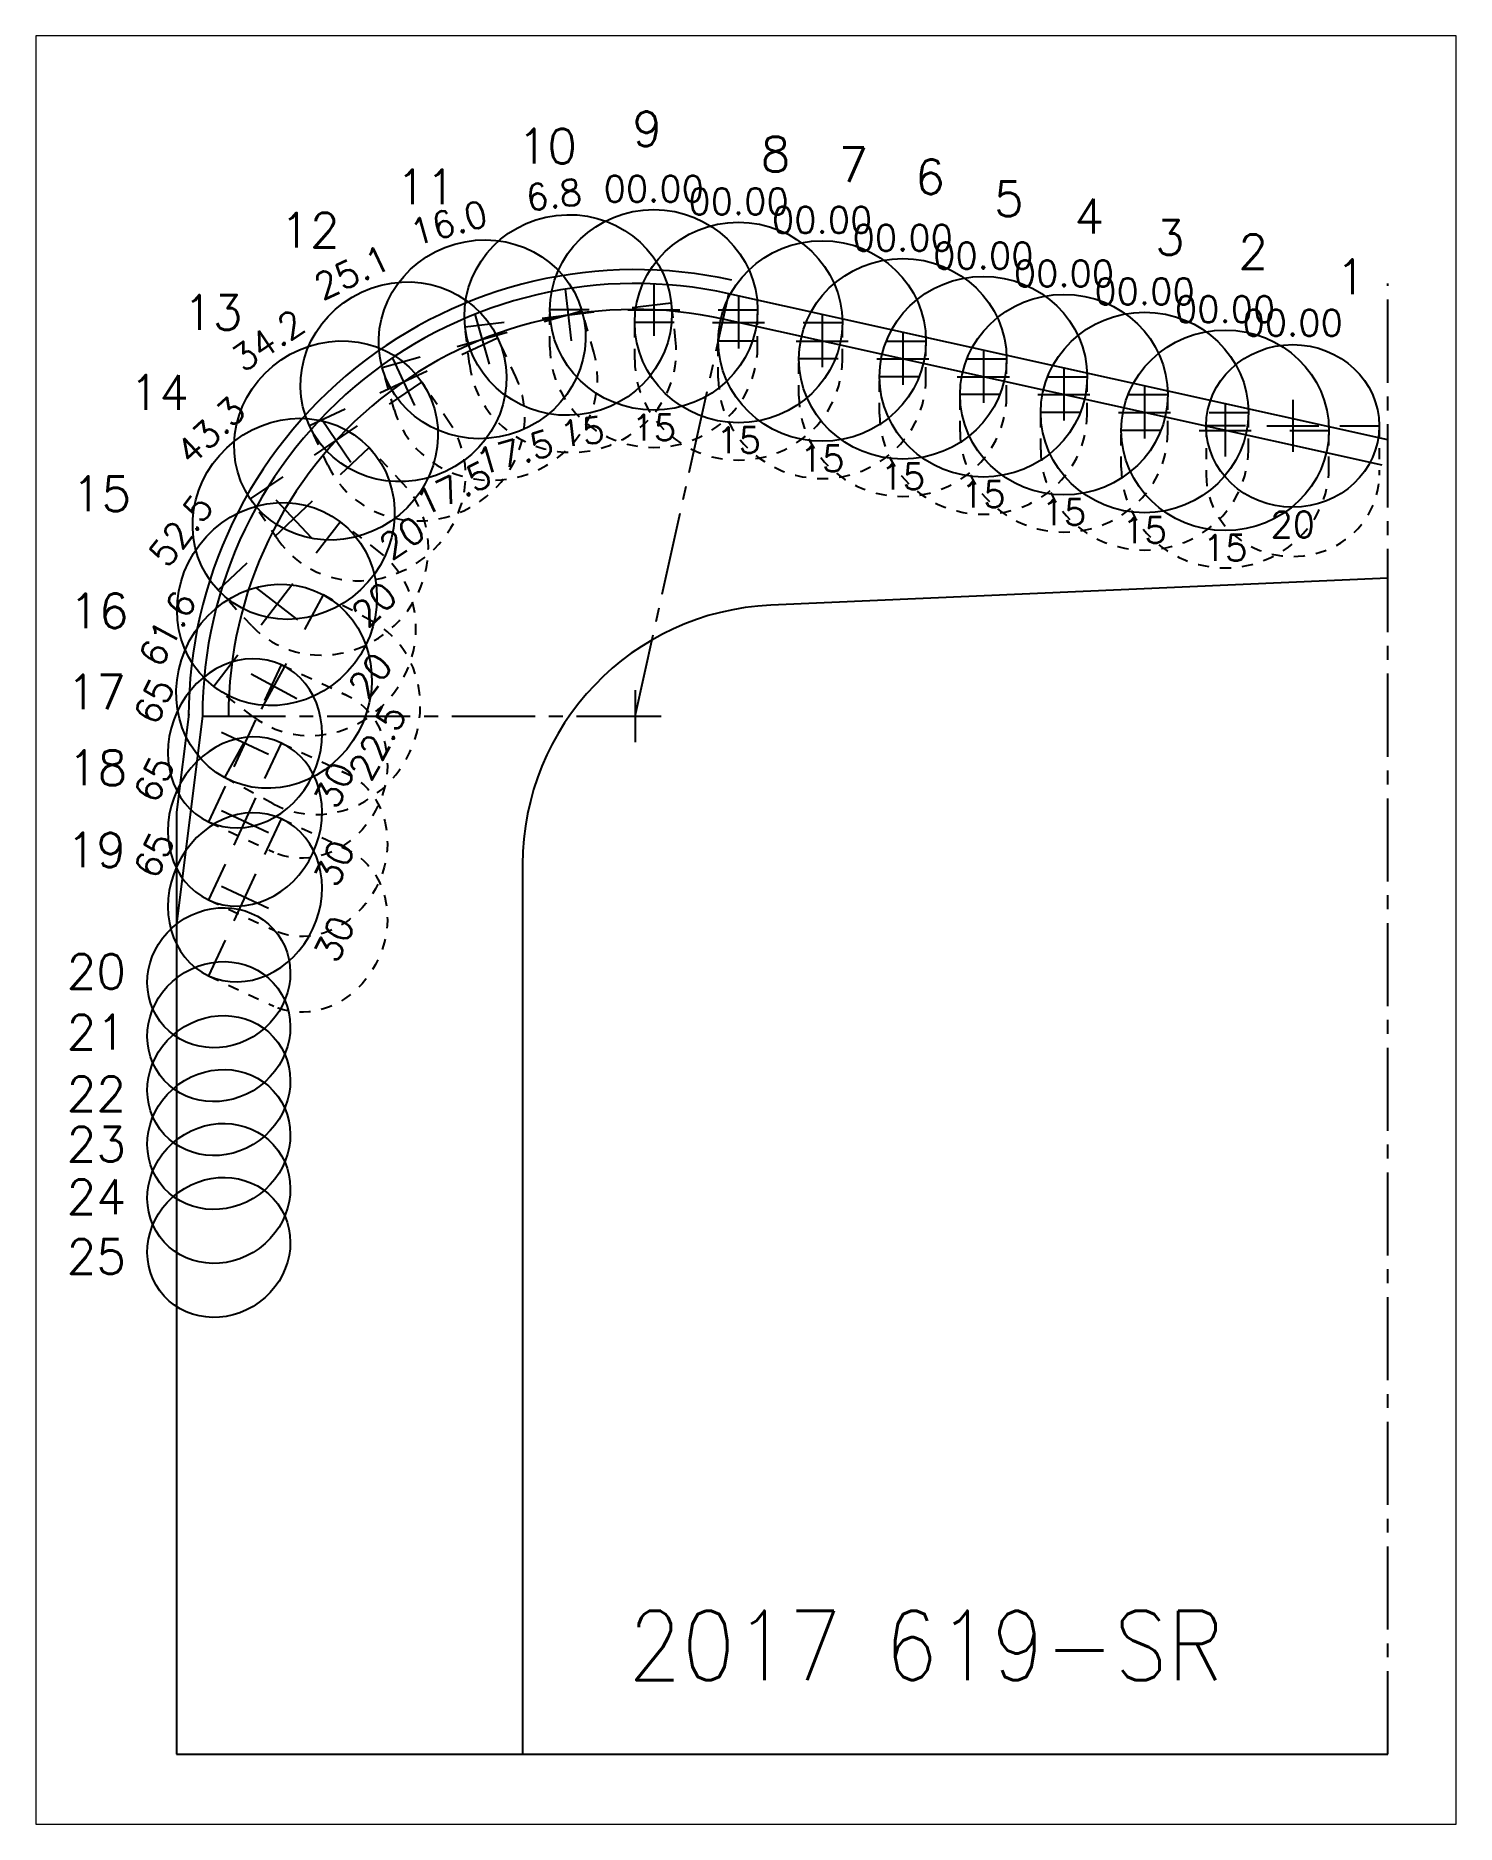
# Paper-space layout 'Layout1' of a CAD drawing. Extents: x -8.6 to -0.5, y -1 to 9.2.
# The model-space entities are those that its viewports show. They can reach past a viewport. Long polylines and large blocks are cut down to what shows.
import ezdxf
from ezdxf.enums import TextEntityAlignment as Align

# ---------------------------------------------------------------- set-up
doc = ezdxf.new("R2010")
doc.units = 0
doc.header["$MEASUREMENT"] = 0
doc.linetypes.add('CENTER2', pattern=[1.125, 0.75, -0.125, 0.125, -0.125])
doc.linetypes.add('HIDDEN2', pattern=[0.1875, 0.125, -0.0625])
doc.layers.get('0').update_dxf_attribs({"linetype": 'CONTINUOUS'})
for name, color, linetype in [('Blade1', 30, 'CONTINUOUS'), ('Blade2', 210, 'CONTINUOUS'), ('Blade3', 102, 'CONTINUOUS'), ('CLine', 5, 'CENTER2'), ('Dims', 4, 'CONTINUOUS')]:
    doc.layers.add(name, color=color, linetype=linetype)
doc.styles.add('RomanS', font='romans')

# ---------------------------------------------------------------- blocks, each defined once
blk = doc.blocks.new('CMark')
at = {"layer": 'CLine'}
for p, q in [((0, 0.094), (0, -0.094)), ((-0.094, 0), (0.094, 0))]:
    blk.add_line(p, q, dxfattribs=at)
blk = doc.blocks.new('1613@30')
for p, q in [((-0.1705, 0), (-0.3125, 0)), ((0.1707, 0), (0.3125, 0))]:
    blk.add_line(p, q)
at = {"color": 8, "linetype": 'HIDDEN2', "ltscale": 0.5}
blk.add_line((-0.3125, 0), (-0.3125, -0.26), dxfattribs=at)
at = {"color": 8, "linetype": 'HIDDEN2', "ltscale": 0.5, "flags": 128}
blk.add_lwpolyline([(0.3125, 0), (0.3125, -0.26)], dxfattribs=at)
at = {"extrusion": (0, 0, -1)}
blk.add_ellipse((0, 0), major_axis=(-0.3125, 0), ratio=0.866025, start_param=-3.141592653589793, end_param=3.141592653589793, dxfattribs=at)
at = {"color": 8, "linetype": 'HIDDEN2', "ltscale": 0.5, "extrusion": (0, 0, -1)}
blk.add_ellipse((0, -0.26), major_axis=(-0.3125, 0), ratio=0.866025, start_param=3.068877, end_param=6.355901, dxfattribs=at)
blk.add_blockref('CMark', (0, 0))
at = {"style": 'RomanS'}
blk.add_text('30', height=0.094, dxfattribs=at).set_placement((0, -0.3562), align=Align.MIDDLE_CENTER)
blk.add_attdef('ANG', text='', height=0.094, dxfattribs=at).set_placement((0, 0.2871), align=Align.BOTTOM_CENTER)
blk = doc.blocks.new('1913@15')
for p, q in [((-0.233, 0), (-0.375, 0)), ((0.2332, 0), (0.375, 0))]:
    blk.add_line(p, q)
at = {"color": 8, "linetype": 'HIDDEN2', "ltscale": 0.5}
for p, q in [((-0.375, -0.1346), (-0.375, 0)), ((0.375, -0.1346), (0.375, 0))]:
    blk.add_line(p, q, dxfattribs=at)
blk.add_ellipse((0, 0), major_axis=(-0.375, 0), ratio=0.965926)
blk.add_ellipse((0, -0.1346), major_axis=(-0.375, 0), ratio=0.965926, start_param=0, end_param=3.141593, dxfattribs=at)
blk.add_blockref('CMark', (0, 0))
at = {"style": 'RomanS'}
blk.add_text('15', height=0.094, dxfattribs=at).set_placement((0, -0.4247), align=Align.MIDDLE_CENTER)
blk.add_attdef('ANG', text='', height=0.094, dxfattribs=at).set_placement((0, 0.3622), align=Align.BOTTOM_CENTER)
blk = doc.blocks.new('1613@20')
for p, q in [((-0.1705, 0), (-0.3125, 0)), ((0.1707, 0), (0.3125, 0))]:
    blk.add_line(p, q)
at = {"color": 8, "linetype": 'HIDDEN2', "ltscale": 0.5}
blk.add_line((-0.3125, 0), (-0.3125, -0.1779), dxfattribs=at)
at = {"color": 8, "linetype": 'HIDDEN2', "ltscale": 0.5, "flags": 128}
blk.add_lwpolyline([(0.3125, 0), (0.3125, -0.1779)], dxfattribs=at)
blk.add_ellipse((0, 0), major_axis=(-0.3125, 0), ratio=0.939693, start_param=-3.141592653589793, end_param=3.141592653589793)
at = {"color": 8, "linetype": 'HIDDEN2', "ltscale": 0.5}
blk.add_ellipse((0, -0.1779), major_axis=(-0.3125, 0), ratio=0.939693, start_param=0, end_param=3.141593, dxfattribs=at)
blk.add_blockref('CMark', (0, 0))
at = {"style": 'RomanS'}
blk.add_text('20', height=0.094, dxfattribs=at).set_placement((0, -0.3562), align=Align.MIDDLE_CENTER)
blk.add_attdef('ANG', text='', height=0.094, dxfattribs=at).set_placement((0, 0.2975), align=Align.BOTTOM_CENTER)
blk = doc.blocks.new('1913@22.5')
for p, q in [((-0.233, 0), (-0.375, 0)), ((0.2332, 0), (0.375, 0))]:
    blk.add_line(p, q)
at = {"color": 8, "linetype": 'HIDDEN2', "ltscale": 0.5}
for p, q in [((-0.375, -0.199), (-0.375, 0)), ((0.375, -0.199), (0.375, 0))]:
    blk.add_line(p, q, dxfattribs=at)
blk.add_ellipse((0, 0), major_axis=(-0.375, 0), ratio=0.92388)
blk.add_ellipse((0, -0.199), major_axis=(-0.375, 0), ratio=0.92388, start_param=6.283185, end_param=9.424778, dxfattribs=at)
blk.add_blockref('CMark', (0, 0))
at = {"style": 'RomanS'}
blk.add_text('22.5', height=0.094, dxfattribs=at).set_placement((0, -0.4247), align=Align.MIDDLE_CENTER)
blk.add_attdef('ANG', text='', height=0.094, dxfattribs=at).set_placement((0, 0.3622), align=Align.BOTTOM_CENTER)
blk = doc.blocks.new('1913@17.5')
for p, q in [((-0.233, 0), (-0.375, 0)), ((0.2332, 0), (0.375, 0))]:
    blk.add_line(p, q)
at = {"color": 8, "linetype": 'HIDDEN2', "ltscale": 0.5}
for p, q in [((-0.375, -0.1564), (-0.375, 0)), ((0.375, -0.1564), (0.375, 0))]:
    blk.add_line(p, q, dxfattribs=at)
blk.add_ellipse((0, 0), major_axis=(-0.375, 0), ratio=0.953717)
blk.add_ellipse((0, -0.1564), major_axis=(-0.375, 0), ratio=0.953717, start_param=6.283185, end_param=9.424778, dxfattribs=at)
blk.add_blockref('CMark', (0, 0))
at = {"style": 'RomanS'}
blk.add_text('17.5', height=0.094, dxfattribs=at).set_placement((0, -0.4247), align=Align.MIDDLE_CENTER)
blk.add_attdef('ANG', text='', height=0.094, dxfattribs=at).set_placement((0, 0.3622), align=Align.BOTTOM_CENTER)
blk = doc.blocks.new('1913@20')
for p, q in [((-0.233, 0), (-0.375, 0)), ((0.2332, 0), (0.375, 0))]:
    blk.add_line(p, q)
at = {"color": 8, "linetype": 'HIDDEN2', "ltscale": 0.5}
for p, q in [((-0.375, -0.1779), (-0.375, 0)), ((0.375, -0.1779), (0.375, 0))]:
    blk.add_line(p, q, dxfattribs=at)
blk.add_ellipse((0, 0), major_axis=(-0.375, 0), ratio=0.939693)
blk.add_ellipse((0, -0.1779), major_axis=(-0.375, 0), ratio=0.939693, start_param=0, end_param=3.141593, dxfattribs=at)
blk.add_blockref('CMark', (0, 0))
at = {"style": 'RomanS'}
blk.add_text('20', height=0.094, dxfattribs=at).set_placement((0, -0.4247), align=Align.MIDDLE_CENTER)
blk.add_attdef('ANG', text='', height=0.094, dxfattribs=at).set_placement((0, 0.3622), align=Align.BOTTOM_CENTER)

msp = doc.modelspace()

# ---------------------------------------------------------------- linework, layer by layer
for p, q in [((46.72478, -7.21161), (44.34422, -6.68385)), ((42.44353, -8.20932), (42.34978, -8.95932)), ((42.34978, -11.95932), (46.72478, -11.95932))]:
    msp.add_line(p, q)
at = {"color": 251}
for p, q in [((42.39391, -8.20311), (42.34978, -8.5562)), ((42.34978, -8.5562), (42.34978, -11.95932))]:
    msp.add_line(p, q, dxfattribs=at)
at = {"color": 251, "flags": 128}
msp.add_lwpolyline([(44.35504, -6.63504, 0.4796563), (42.39353, -8.20932)], format="xyb", dxfattribs=at)
at = {"flags": 128}
msp.add_lwpolyline([(46.72478, -7.71162), (44.49639, -7.80891, 0.4014907), (43.59978, -8.74552), (43.59978, -11.95932)], format="xyb", dxfattribs=at)
msp.add_arc((44.00603, -8.20932), 1.5625, 77.5, 180)
at = {"layer": 'Blade1'}
for centre in [(42.50244, -9.54419), (42.50244, -10.12871)]:
    msp.add_ellipse(centre, major_axis=(-0.2129, -0.15696), ratio=0.9311101, dxfattribs=at)
at = {"layer": 'Blade2'}
for centre in [(42.50244, -9.1545), (42.50244, -9.73903)]:
    msp.add_ellipse(centre, major_axis=(-0.2129, -0.15696), ratio=0.9311101, dxfattribs=at)
at = {"layer": 'Blade3'}
for centre in [(42.50244, -9.34934), (42.50244, -9.93387)]:
    msp.add_ellipse(centre, major_axis=(-0.2129, -0.15696), ratio=0.9311101, dxfattribs=at)
at = {"layer": 'CLine'}
msp.add_line((46.72478, -11.95932), (46.72478, -6.64682), dxfattribs=at)
at = {"layer": 'CLine', "color": 1}
for p, q in [((44.00603, -8.20932), (44.34422, -6.68385)), ((42.44353, -8.20932), (44.00603, -8.20932))]:
    msp.add_line(p, q, dxfattribs=at)
at = {"layer": 'CLine', "color": 1, "linetype": 'ByBlock', "flags": 128}
msp.add_lwpolyline([(46.70449, -7.30314), (44.32392, -6.77538, 0.4796563), (42.53728, -8.20932)], format="xyb", dxfattribs=at)

# ---------------------------------------------------------------- block references
at = {"linetype": 'Continuous'}
msp.add_blockref('CMark', (44.00603, -8.20932), dxfattribs=at)
msp.add_blockref('CMark', (44.00603, -8.20932), dxfattribs=at)
at = {"layer": 'Blade1'}
for name, p, rotation, values in [('1913@15', (43.76415, -6.76062), 6.800000000000004, {'ANG': '6.8'}), ('1913@20', (42.92601, -7.21393), 34.2, {'ANG': '34.2'}), ('1913@22.5', (42.70198, -8.10176), 61.59999999999999, {'ANG': '61.6'}), ('1613@30', (42.59708, -8.86406), 65, {'ANG': '65'})]:
    msp.add_blockref(name, p, dxfattribs=dict(at, rotation=rotation)).add_auto_attribs(values)
for name, p in [('1913@15', (44.68157, -6.85467)), ('1913@15', (45.55481, -7.04826)), ('1613@20', (46.38103, -7.16144))]:
    msp.add_blockref(name, p, dxfattribs=at).add_auto_attribs({'ANG': '00.00'})
at = {"layer": 'Blade2'}
for p in [(44.3796, -6.78772), (45.26373, -6.98373), (46.13697, -7.17732)]:
    msp.add_blockref('1913@15', p, dxfattribs=at).add_auto_attribs({'ANG': '00.00'})
for name, p, rotation, values in [('1913@17.5', (43.4535, -6.84846), 16, {'ANG': '16.0'}), ('1913@20', (42.77276, -7.49686), 43.3, {'ANG': '43.3'}), ('1613@30', (42.59708, -8.30779), 65, {'ANG': '65'})]:
    msp.add_blockref(name, p, dxfattribs=dict(at, rotation=rotation)).add_auto_attribs(values)
at = {"layer": 'Blade3'}
for p in [(44.0734, -6.74211), (44.97265, -6.9192), (45.84589, -7.11279)]:
    msp.add_blockref('1913@15', p, dxfattribs=at).add_auto_attribs({'ANG': '00.00'})
for name, p, rotation, values in [('1913@17.5', (43.16955, -7.00203), 25.1, {'ANG': '25.1'}), ('1913@20', (42.71265, -7.80487), 52.5, {'ANG': '52.5'}), ('1613@30', (42.59708, -8.59021), 65, {'ANG': '65'})]:
    msp.add_blockref(name, p, dxfattribs=dict(at, rotation=rotation)).add_auto_attribs(values)

# ---------------------------------------------------------------- texts
at = {"style": 'RomanS', "width": 0.9}
msp.add_text('2017 619-SR', height=0.25, dxfattribs=at).set_placement((43.98133, -11.69142))
at = {"layer": 'Blade1', "style": 'RomanS'}
for s, p in [('10', (43.58197, -6.21303)), ('7', (44.74098, -6.28021)), ('4', (45.59254, -6.46663)), ('1', (46.53758, -6.68489)), ('13', (42.37364, -6.81378)), ('16', (41.96285, -7.89202)), ('19', (41.95299, -8.75568)), ('22', (41.95299, -9.63656)), ('25', (41.95299, -10.22382))]:
    msp.add_text(s, height=0.125, dxfattribs=at).set_placement(p)
at = {"layer": 'Blade2', "style": 'RomanS'}
for s, p in [('8', (44.45961, -6.24227)), ('11', (43.14363, -6.36067)), ('5', (45.30233, -6.4031)), ('2', (46.18455, -6.59434)), ('14', (42.18012, -7.10271)), ('17', (41.95339, -8.18503)), ('20', (41.95299, -9.19426)), ('23', (41.95299, -9.81869))]:
    msp.add_text(s, height=0.125, dxfattribs=at).set_placement(p)
at = {"layer": 'Blade3', "style": 'RomanS'}
for s, p in [('9', (43.99603, -6.15032)), ('6', (45.01752, -6.32412)), ('12', (42.72456, -6.51666)), ('3', (45.88398, -6.54324)), ('15', (41.97177, -7.46876)), ('18', (41.95747, -8.45875)), ('21', (41.95299, -9.41355)), ('24', (41.95299, -10.00825))]:
    msp.add_text(s, height=0.125, dxfattribs=at).set_placement(p)

psp = doc.layouts.get("Layout1")

# ---------------------------------------------------------------- viewports
at = {"layer": 'Dims', "linetype": 'ByBlock'}
psp.add_viewport(center=(-4.594, 4.125), size=(8.108, 10.2107), view_center_point=(44.40654, -8.9825), view_height=6.46036, dxfattribs=at)

doc.saveas('drawing.dxf')
